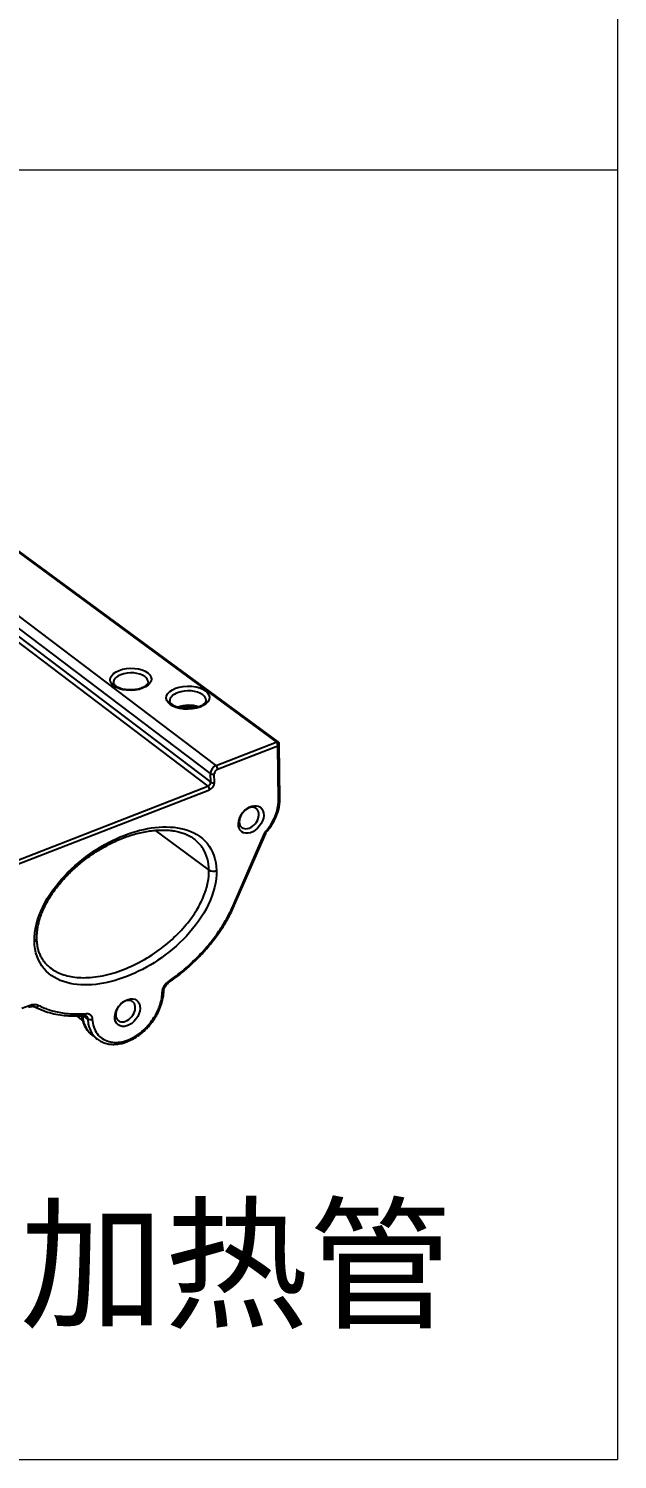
# Model space of a CAD drawing. Header units: millimetres. Extents: x -16190 to -8852, y -6844 to 7484.
# Drawn here: x -15705.6 to -15601.8, y 6478.7 to 6731 of the extents above; entities that cross this region are included whole.
import ezdxf

# ---------------------------------------------------------------- set-up
doc = ezdxf.new("R2010")
doc.units = ezdxf.units.MM
doc.layers.add('90', color=7, linetype='Continuous', true_color=0xffffff)
doc.layers.add('dim', color=82, linetype='Continuous', lineweight=9)
doc.styles.get("Standard").update_dxf_attribs({"font": 'txt', "bigfont": 'gbcbig.shx'})

# ---------------------------------------------------------------- blocks, each defined once
blk = doc.blocks.new('htyryrty')
at = {"layer": '90', "color": 7, "linetype": 'Continuous'}
for p, q in [((600.16, 521.72), (483.44, 607.52)), ((600.4, 521.71), (483.68, 607.51)), ((590.47, 517.05), (475.95, 603.83)), ((475.57, 601.97), (590.09, 515.19)), ((475.97, 602.55), (590.5, 515.78)), ((591.28, 518.21), (557.47, 543.84)), ((588.27, 526.75), (588.27, 526.71)), ((591.28, 518.21), (600.13, 521.65)), ((591.52, 517.7), (600.37, 521.13)), ((600.45, 513.11), (600.37, 521.13)), ((600.66, 513.33), (600.58, 521.36)), ((535.29, 493.92), (590.09, 515.19)), ((590.5, 515.78), (590.47, 517.05)), ((591.06, 515.73), (591.03, 517)), ((535.52, 493.41), (590.33, 514.68)), ((590.25, 502.88), (582.35, 508.71)), ((593.78, 497.63), (598.4, 508.24)), ((593.96, 497.64), (598.58, 508.26)), ((562.77, 482.57), (563.85, 482.99)), ((572.41, 481.01), (571.78, 481.5)), ((570.77, 481.45), (571.69, 480.73)), ((573.11, 478.59), (573.83, 478.03))]:
    blk.add_line(p, q, dxfattribs=at)
for centre, major_axis, ratio in [((578.76, 530.89), (3.03, 0.06), 0.53751), ((587.14, 528.2), (3.17, 0.06), 0.53751), ((596.43, 510.3), (-1.37, -1.8), 0.696305), ((578.27, 481.92), (-1.37, -1.8), 0.696305)]:
    blk.add_ellipse(centre, major_axis=major_axis, ratio=ratio, dxfattribs=at)
for centre, major_axis, ratio, start_param, end_param in [((578.76, 530.48), (2.53, 0.05), 0.53751, 0.599296, 2.170092), ((578.76, 530.48), (2.53, 0.05), 0.53751, 2.170092, 3.172948), ((578.76, 530.48), (2.53, 0.05), 0.53751, 0, 0.599296), ((578.76, 530.48), (2.53, 0.05), 0.53751, 6.264078, 6.283185), ((587.15, 527.77), (2.66, 0.05), 0.53751, 2.170092, 3.138979), ((587.15, 527.77), (2.66, 0.05), 0.53751, 0.599296, 2.170092), ((587.15, 527.77), (2.66, 0.05), 0.53751, 0, 0.599296), ((587.15, 527.77), (2.66, 0.05), 0.53751, 6.272227, 6.283185), ((587.19, 525.65), (2.66, 0.05), 0.53751, 2.170092, 2.186193), ((587.19, 525.65), (2.66, 0.05), 0.53751, 0.95567, 2.170092), ((600.14, 521.31), (-0.145, 0.375), 0.475649, 4.05499, 5.625786), ((600.16, 521.39), (-0.238, -0.324), 0.689545, 3.141601, 3.977893), ((591.3, 517.37), (-0.607, -0.801), 0.696305, 3.987973, 5.558769), ((591.53, 517.19), (-0.364, -0.481), 0.696305, 3.987973, 5.558769), ((591.29, 517.87), (-0.145, 0.375), 0.475649, 4.05499, 5.625786), ((590.08, 515.62), (0.303, 0.401), 0.696305, 3.987973, 5.558769), ((590.1, 514.85), (-0.145, 0.375), 0.475649, 4.05499, 5.625786), ((590.31, 515.44), (0.546, 0.721), 0.696305, 3.987973, 5.558769), ((590.8, 517.17), (-0.402, -0.007), 0.53751, 0.599296, 2.170092), ((590.83, 515.9), (-0.402, -0.007), 0.53751, 0.599296, 2.170092), ((600.16, 513.33), (-0.502, -0.005), 0.533421, 2.174565, 3.141581), ((596.14, 510.52), (-1.06, -1.4), 0.696305, 0, 3.987973), ((596.14, 510.52), (-1.06, -1.4), 0.696305, 3.987973, 4.433784), ((596.14, 510.52), (-1.06, -1.4), 0.696305, 4.990828, 5.558769), ((596.14, 510.52), (-1.06, -1.4), 0.696305, 5.558769, 6.283185), ((598.12, 508.46), (-0.461, 0.2), 0.236147, 2.342718, 3.141577), ((598.4, 508.92), (-0.382, 0.326), 0.060437, 3.140061, 3.913608), ((590.9, 503.14), (-0.804, -0.015), 0.537581, 0.611435, 2.170014), ((593.5, 497.84), (-0.461, 0.2), 0.236147, 2.342718, 3.141156), ((564.14, 492.76), (-0.804, -0.015), 0.537439, 2.170171, 3.157507), ((583.97, 486.69), (-0.287, 0.413), 0.304715, 3.146289, 3.961485), ((577.98, 482.14), (-1.06, -1.4), 0.696305, 0, 3.987973), ((577.98, 482.14), (-1.06, -1.4), 0.696305, 3.987973, 4.433784), ((583.11, 485.18), (-0.502, 0.012), 0.516143, 2.192369, 3.135583), ((563.57, 483.2), (-0.182, 0.468), 0.475649, 3.141597, 4.05499), ((564.96, 483.19), (0.236, 0.443), 0.713338, 3.018959, 4.598815), ((571.91, 482.01), (-0.043, 0.501), 0.607938, 3.092856, 4.211126), ((577.98, 482.14), (-1.06, -1.4), 0.696305, 4.990828, 5.558769), ((577.98, 482.14), (-1.06, -1.4), 0.696305, 5.558769, 6.283185), ((572.82, 481.19), (0.502, 0.031), 0.557844, 3.716453, 5.287785)]:
    blk.add_ellipse(centre, major_axis=major_axis, ratio=ratio, start_param=start_param, end_param=end_param, dxfattribs=at)
for points, degree, knots in [([(580.79, 529.85), (580.75, 529.82), (580.62, 529.75), (580.36, 529.63), (580.02, 529.51), (579.64, 529.42), (579.23, 529.36), (578.81, 529.33), (578.38, 529.34), (577.97, 529.38), (577.58, 529.46), (577.22, 529.56), (576.91, 529.69), (576.66, 529.84), (576.46, 529.99), (576.33, 530.14), (576.26, 530.28), (576.23, 530.35), (576.24, 530.39), (576.24, 530.4)], 3, [0, 0, 0, 0, 0.033207, 0.096492, 0.160373, 0.224883, 0.289888, 0.355209, 0.420658, 0.48602, 0.551073, 0.615625, 0.679495, 0.742561, 0.8049, 0.867061, 0.930091, 0.997234, 1, 1, 1, 1]), ([(581.29, 530.5), (581.29, 530.48), (581.29, 530.42), (581.25, 530.31), (581.16, 530.16), (581.01, 530), (580.87, 529.9), (580.79, 529.85)], 3, [0, 0, 0, 0, 0.129117, 0.35839, 0.57012, 0.796197, 1, 1, 1, 1]), ([(589.81, 527.81), (589.81, 527.78), (589.81, 527.71), (589.76, 527.58), (589.66, 527.43), (589.49, 527.26), (589.26, 527.09), (588.97, 526.94), (588.64, 526.81), (588.26, 526.7), (587.85, 526.62), (587.42, 526.58), (586.99, 526.57), (586.55, 526.59), (586.14, 526.65), (585.75, 526.74), (585.4, 526.86), (585.1, 527), (584.86, 527.15), (584.68, 527.31), (584.56, 527.47), (584.5, 527.6), (584.49, 527.69), (584.49, 527.73)], 3, [0, 0, 0, 0, 0.038466, 0.087352, 0.132968, 0.181616, 0.229061, 0.276443, 0.324161, 0.372331, 0.420898, 0.469746, 0.51875, 0.56778, 0.61667, 0.665286, 0.713498, 0.761189, 0.808313, 0.855012, 0.901754, 0.949632, 1, 1, 1, 1]), ([(585.99, 526.69), (586.09, 526.72), (586.32, 526.77), (586.71, 526.83), (587.15, 526.86), (587.58, 526.85), (587.99, 526.81), (588.24, 526.76), (588.36, 526.74)], 3, [0, 0, 0, 0, 0.136967, 0.313428, 0.490671, 0.668229, 0.845573, 1, 1, 1, 1]), ([(600.58, 521.35), (600.58, 521.39), (600.58, 521.45), (600.54, 521.55), (600.48, 521.64), (600.43, 521.69), (600.4, 521.71)], 3, [0, 0, 0, 0, 0.249581, 0.502729, 0.754644, 1, 1, 1, 1]), ([(600.37, 521.13), (600.44, 521.18), (600.57, 521.25), (600.59, 521.35), (600.58, 521.39)], 3, [0, 0, 0, 0, 0.579351, 1, 1, 1, 1]), ([(598.79, 508.59), (598.97, 508.81), (599.29, 509.22), (599.66, 509.8), (599.9, 510.27), (600.1, 510.68), (600.28, 511.14), (600.47, 511.74), (600.63, 512.5), (600.67, 513.04), (600.66, 513.33)], 3, [0, 0, 0, 0, 0.157404, 0.284357, 0.380611, 0.451018, 0.541222, 0.662639, 0.815553, 1, 1, 1, 1]), ([(564.6, 492.41), (564.57, 494.02), (565.02, 495.76), (566.63, 499.11), (567.77, 500.67), (570.32, 503.4), (571.76, 504.59), (574.72, 506.57), (576.24, 507.36), (579.34, 508.57), (580.87, 508.96), (583.86, 509.29), (585.31, 509.23), (587.94, 508.51), (589.12, 507.83), (590.82, 505.78), (591.33, 504.4), (591.36, 502.79)], 3, [0, 0, 0, 0, 0.125, 0.125, 0.25, 0.25, 0.375, 0.375, 0.5, 0.5, 0.625, 0.625, 0.75, 0.75, 0.875, 0.875, 1, 1, 1, 1]), ([(564.97, 492.78), (564.97, 492.93), (564.97, 493.3), (565, 493.85), (565.09, 494.46), (565.22, 495.08), (565.41, 495.74), (565.65, 496.44), (565.96, 497.17), (566.32, 497.9), (566.73, 498.64), (567.2, 499.37), (567.71, 500.11), (568.28, 500.83), (568.9, 501.55), (569.57, 502.26), (570.29, 502.96), (571.06, 503.64), (571.88, 504.3), (572.74, 504.94), (573.64, 505.54), (574.56, 506.1), (575.51, 506.62), (576.47, 507.09), (577.45, 507.51), (578.44, 507.87), (579.43, 508.18), (580.39, 508.42), (581.34, 508.6), (582.25, 508.71), (583.15, 508.76), (584, 508.75), (584.81, 508.68), (585.57, 508.55), (586.27, 508.36), (586.91, 508.12), (587.49, 507.82), (587.86, 507.6), (588.03, 507.46), (588.03, 507.45)], 3, [0, 0, 0, 0, 0.015698, 0.036621, 0.05434, 0.074448, 0.093985, 0.116322, 0.139012, 0.162189, 0.185799, 0.209947, 0.234732, 0.260239, 0.286576, 0.313824, 0.342031, 0.371205, 0.401312, 0.432489, 0.464248, 0.496369, 0.528915, 0.561941, 0.595487, 0.629466, 0.663221, 0.69652, 0.729394, 0.761886, 0.794055, 0.825968, 0.857103, 0.887196, 0.916324, 0.944549, 0.971979, 0.998743, 1, 1, 1, 1]), ([(590.25, 502.88), (590.24, 503.46), (590.08, 504.59), (589.41, 506.11), (588.64, 506.97), (588.15, 507.37), (588.09, 507.41)], 3, [0, 0, 0, 0, 0.294954, 0.608836, 0.952823, 1, 1, 1, 1]), ([(591.36, 502.79), (591.39, 501.18), (590.94, 499.44), (589.33, 496.09), (588.2, 494.52), (585.64, 491.79), (584.21, 490.6), (581.25, 488.63), (579.73, 487.83), (576.62, 486.63), (575.1, 486.24), (572.11, 485.91), (570.65, 485.97), (568.03, 486.69), (566.85, 487.36), (565.15, 489.42), (564.63, 490.8), (564.6, 492.41)], 3, [0, 0, 0, 0, 0.125, 0.125, 0.25, 0.25, 0.375, 0.375, 0.5, 0.5, 0.625, 0.625, 0.75, 0.75, 0.875, 0.875, 1, 1, 1, 1]), ([(567, 488.44), (567.43, 488.13), (568.52, 487.53), (570.58, 487.03), (573.2, 487.03), (576.16, 487.63), (579.25, 488.83), (582.19, 490.52), (584.78, 492.54), (586.88, 494.71), (588.47, 496.91), (589.54, 499.05), (590.14, 501.06), (590.26, 502.3), (590.25, 502.88)], 3, [0, 0, 0, 0, 0.063945, 0.148631, 0.243806, 0.348065, 0.454983, 0.559257, 0.654459, 0.739156, 0.81402, 0.881163, 0.942429, 1, 1, 1, 1]), ([(584.26, 486.28), (584.66, 486.55), (585.41, 487.1), (586.42, 487.9), (587.23, 488.61), (587.89, 489.21), (588.48, 489.79), (589.08, 490.41), (589.76, 491.14), (590.5, 492.02), (591.29, 493.03), (592.18, 494.3), (593.1, 495.84), (593.69, 497.03), (593.96, 497.64)], 3, [0, 0, 0, 0, 0.099721, 0.188367, 0.259924, 0.314647, 0.366428, 0.423153, 0.484824, 0.563022, 0.647792, 0.734965, 0.866812, 1, 1, 1, 1]), ([(566.99, 488.46), (566.94, 488.5), (566.72, 488.66), (566.39, 488.98), (566, 489.43), (565.68, 489.92), (565.42, 490.44), (565.22, 490.98), (565.08, 491.5), (565.01, 492.05), (564.97, 492.48), (564.97, 492.73), (564.97, 492.78)], 3, [0, 0, 0, 0, 0.042565, 0.175524, 0.305454, 0.430361, 0.552709, 0.672039, 0.768503, 0.872912, 0.974827, 1, 1, 1, 1]), ([(583.4, 484.96), (583.4, 485.18), (583.48, 485.41), (583.54, 485.61), (583.65, 485.81), (583.76, 485.99), (583.91, 486.16), (584.07, 486.34), (584.26, 486.47)], 2, [0, 0, 0, 0.25, 0.25, 0.5, 0.5, 0.75, 0.75, 1, 1, 1]), ([(583.61, 485.17), (583.61, 485.27), (583.65, 485.47), (583.78, 485.78), (584, 486.06), (584.17, 486.21), (584.27, 486.28)], 3, [0, 0, 0, 0, 0.24691, 0.495704, 0.74661, 1, 1, 1, 1]), ([(573.78, 478.07), (573.97, 477.93), (574.35, 477.67), (575.01, 477.41), (575.73, 477.26), (576.48, 477.24), (577.23, 477.34), (577.96, 477.54), (578.66, 477.82), (579.33, 478.17), (579.97, 478.6), (580.56, 479.08), (581.1, 479.58), (581.53, 480.07), (581.93, 480.57), (582.33, 481.15), (582.72, 481.83), (583.06, 482.58), (583.34, 483.37), (583.54, 484.25), (583.6, 484.85), (583.61, 485.17)], 3, [0, 0, 0, 0, 0.055821, 0.113921, 0.174274, 0.23464, 0.291855, 0.345906, 0.397146, 0.447795, 0.498278, 0.547992, 0.594666, 0.638115, 0.670906, 0.714642, 0.769363, 0.817654, 0.872173, 0.932945, 1, 1, 1, 1]), ([(564.77, 482.73), (565.14, 482.54), (565.9, 482.19), (567.11, 481.82), (568.34, 481.58), (569.56, 481.45), (570.76, 481.43), (571.55, 481.47), (571.95, 481.51)], 3, [0, 0, 0, 0, 0.179533, 0.357924, 0.529136, 0.693184, 0.850144, 1, 1, 1, 1]), ([(571.5, 481.47), (571.53, 481.28), (571.64, 480.76), (571.95, 479.95), (572.33, 479.37), (572.57, 479.1), (572.59, 479.08)], 3, [0, 0, 0, 0, 0.211619, 0.579007, 0.957661, 1, 1, 1, 1]), ([(571.66, 481.45), (571.7, 481.16), (571.79, 480.55), (572.11, 479.77), (572.52, 479.14), (572.91, 478.75), (573.14, 478.56), (573.21, 478.52)], 3, [0, 0, 0, 0, 0.239586, 0.493817, 0.722122, 0.924484, 1, 1, 1, 1]), ([(572.19, 481.45), (572.2, 481.45), (572.26, 481.39), (572.36, 481.26), (572.4, 481.1), (572.41, 481.01)], 3, [0, 0, 0, 0, 0.071873, 0.530601, 1, 1, 1, 1]), ([(572.2, 481.79), (572.38, 481.8), (572.54, 481.76), (572.7, 481.71), (572.82, 481.6), (572.94, 481.49), (573.09, 481.17), (573.1, 480.97)], 2, [0, 0, 0, 0.25, 0.25, 0.5, 0.5, 0.75, 1, 1, 1]), ([(572.41, 481.01), (572.45, 480.66), (572.53, 479.96), (572.91, 479.06), (573.35, 478.46), (573.67, 478.16), (573.77, 478.08)], 3, [0, 0, 0, 0, 0.290556, 0.581217, 0.871799, 1, 1, 1, 1])]:
    blk.add_open_spline(points, degree=degree, knots=knots, dxfattribs=at)
for points, degree in [([(600.13, 521.65), (600.14, 521.65), (600.15, 521.66), (600.17, 521.67), (600.18, 521.68), (600.18, 521.69), (600.17, 521.7), (600.17, 521.71), (600.16, 521.72), (600.16, 521.72)], 3), ([(598.69, 508.7), (599.01, 509.07), (599.53, 509.82), (600.04, 510.88), (600.36, 511.92), (600.45, 512.71), (600.45, 513.11)], 3), ([(588.02, 507.46), (588.01, 507.47), (587.99, 507.49), (587.97, 507.5)], 3), ([(598.4, 508.24), (598.43, 508.3), (598.48, 508.41), (598.58, 508.56), (598.65, 508.66), (598.69, 508.7)], 3), ([(598.58, 508.26), (598.65, 508.44), (598.79, 508.59)], 2), ([(584.26, 486.47), (584.5, 486.64), (585.01, 487), (585.9, 487.68), (586.87, 488.48), (587.89, 489.4), (588.93, 490.44), (589.95, 491.57), (590.84, 492.67), (591.57, 493.67), (592.19, 494.61), (592.71, 495.47), (593.14, 496.26), (593.5, 496.98), (593.69, 497.42), (593.78, 497.63)], 3), ([(566.93, 488.5), (566.95, 488.48), (566.98, 488.46), (567, 488.44)], 3), ([(573.1, 480.97), (573.13, 480.54), (573.28, 479.76), (573.78, 478.79), (574.54, 478.06), (575.49, 477.62), (576.61, 477.49), (577.81, 477.67), (579.04, 478.17), (580.21, 478.94), (581.16, 479.84), (581.9, 480.75), (582.44, 481.62), (582.84, 482.43), (583.11, 483.18), (583.28, 483.84), (583.37, 484.44), (583.39, 484.8), (583.4, 484.96)], 3), ([(563.75, 482.74), (564.36, 482.96), (564.77, 482.73)], 2), ([(563.85, 482.99), (564.02, 483.05), (564.34, 483.13), (564.81, 483.14), (565.11, 483.05), (565.25, 482.98)], 3), ([(564.69, 482.77), (564.84, 482.69), (565, 482.61), (565.16, 482.54)], 3), ([(565.25, 482.98), (565.45, 482.87), (565.89, 482.65), (566.61, 482.37), (567.46, 482.11), (568.42, 481.91), (569.51, 481.76), (570.75, 481.71), (571.7, 481.75), (572.2, 481.79)], 3), ([(571.95, 481.51), (572.19, 481.45)], 1), ([(573.77, 478.08), (573.79, 478.06), (573.81, 478.05), (573.83, 478.03)], 3)]:
    blk.add_open_spline(points, degree=degree, dxfattribs=at)

msp = doc.modelspace()

# ---------------------------------------------------------------- linework, layer by layer
at = {"layer": 'dim', "color": 7}
for p, q in [((-15601.77, 7483.66), (-15601.77, 6478.743)), ((-16190.362, 6706.107), (-15601.77, 6706.107)), ((-16190.362, 6478.743), (-15601.77, 6478.743))]:
    msp.add_line(p, q, dxfattribs=at)

# ---------------------------------------------------------------- block references
at = {"xscale": 1.199999999998909, "yscale": 1.199999999998909, "zscale": 1.2}
msp.add_blockref('htyryrty', (-16382.07, 5979.217), dxfattribs=at)

# ---------------------------------------------------------------- texts
at = {"color": 4, "insert": (-15783.292, 6522.503), "char_height": 18.6624, "width": 30450.62458, "attachment_point": 1}
msp.add_mtext('{\\fNSimSun|b0|i0|c134|p49;28462 加热管}', dxfattribs=at)

doc.saveas('drawing.dxf')
